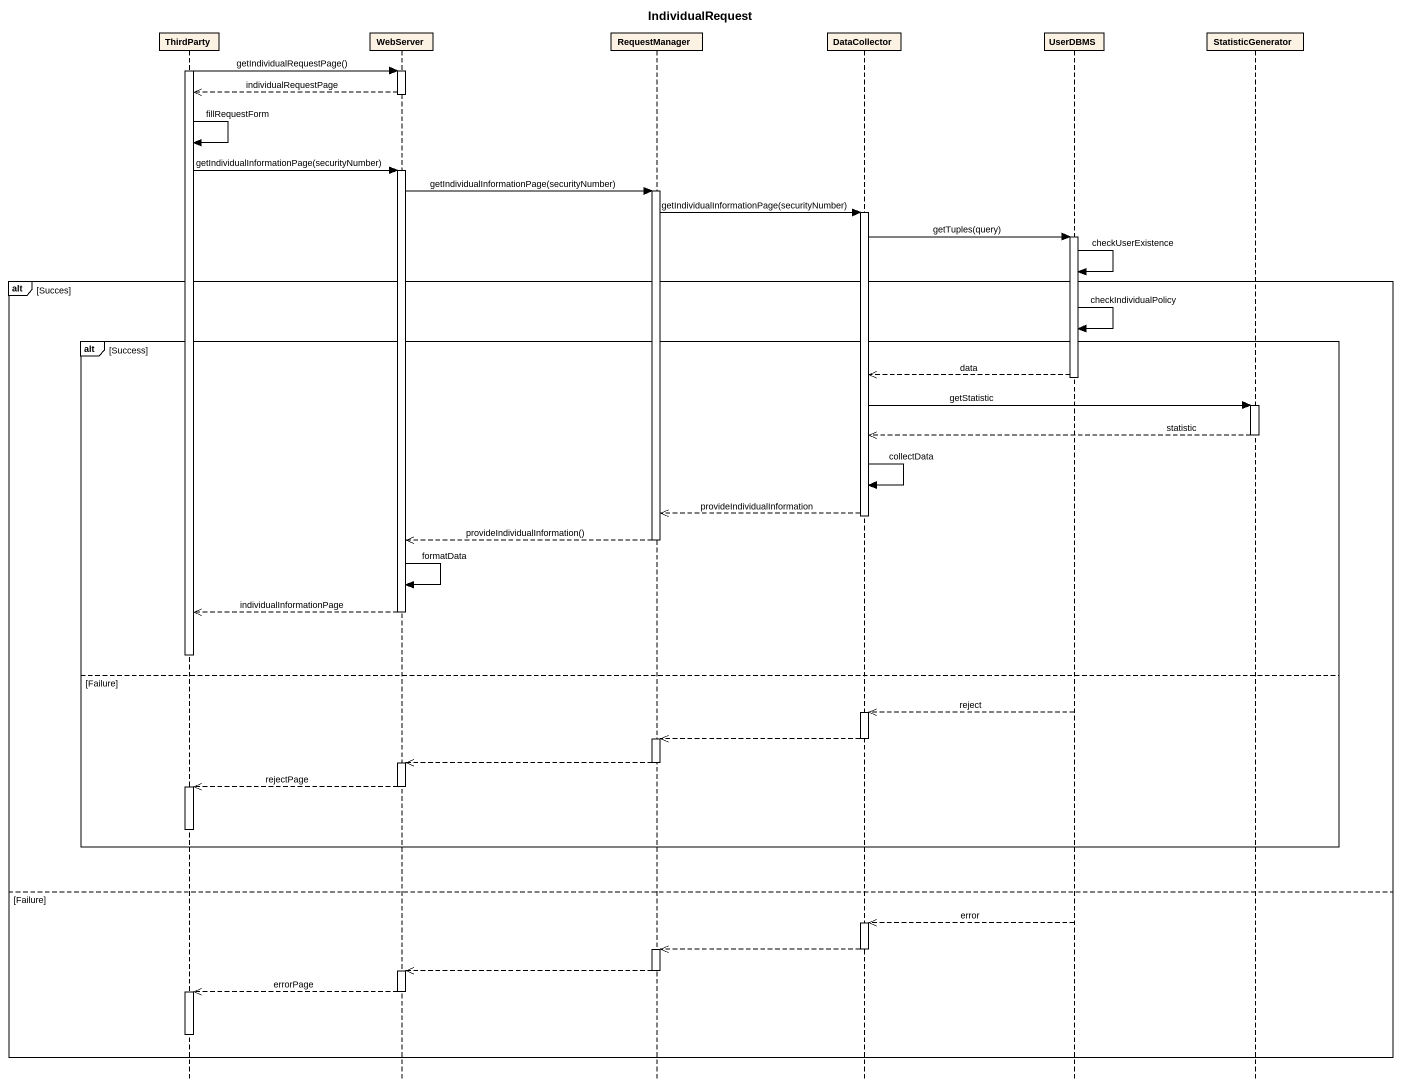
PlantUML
@startuml
title IndividualRequest
hide footbox
participant ThirdParty
participant WebServer
participant RequestManager
participant DataCollector
participant UserDBMS
participant StatisticGenerator

activate ThirdParty
ThirdParty -> WebServer : getIndividualRequestPage()
activate WebServer
WebServer -->> ThirdParty : individualRequestPage
deactivate WebServer
ThirdParty -> ThirdParty : fillRequestForm
ThirdParty -> WebServer : getIndividualInformationPage(securityNumber)
activate WebServer
WebServer -> RequestManager : getIndividualInformationPage(securityNumber)
activate RequestManager
RequestManager -> DataCollector : getIndividualInformationPage(securityNumber)
activate DataCollector
DataCollector -> UserDBMS : getTuples(query)
activate UserDBMS
UserDBMS -> UserDBMS : checkUserExistence
alt Succes
  UserDBMS -> UserDBMS : checkIndividualPolicy
  alt Success
    UserDBMS -->> DataCollector : data
    deactivate UserDBMS
    DataCollector -> StatisticGenerator : getStatistic
    activate StatisticGenerator
    StatisticGenerator -->> DataCollector : statistic
    deactivate StatisticGenerator
    DataCollector -> DataCollector : collectData
    DataCollector -->> RequestManager : provideIndividualInformation
    deactivate DataCollector
    RequestManager -->> WebServer : provideIndividualInformation()
    deactivate RequestManager
    WebServer -> WebServer : formatData
    WebServer -->> ThirdParty : individualInformationPage
    deactivate WebServer
    deactivate ThirdParty
  else Failure
    UserDBMS -->> DataCollector : reject
    activate DataCollector
    DataCollector -->> RequestManager
    deactivate DataCollector
    activate RequestManager
    RequestManager -->> WebServer
    deactivate RequestManager
    activate WebServer
    WebServer -->> ThirdParty : rejectPage
    deactivate WebServer
    activate ThirdParty
    deactivate ThirdParty
  end
else Failure
  UserDBMS -->> DataCollector : error
  activate DataCollector
  DataCollector -->> RequestManager
  deactivate DataCollector
  activate RequestManager
  RequestManager -->> WebServer
  deactivate RequestManager
  activate WebServer
  WebServer -->> ThirdParty : errorPage
  deactivate WebServer
  activate ThirdParty
  deactivate ThirdParty
end
@enduml
